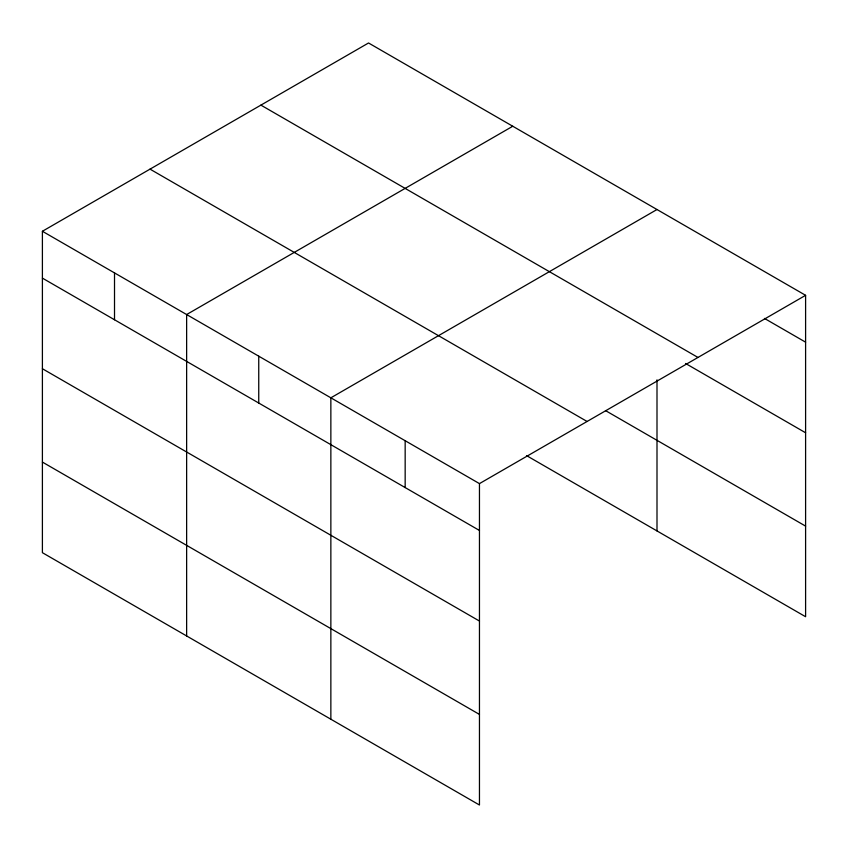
<?xml version="1.0" encoding="UTF-8"?>
<svg xmlns="http://www.w3.org/2000/svg" width="848" height="848" viewBox="0 0 848 848"><rect width="100%" height="100%" fill="white"/><g stroke="black" fill="none" stroke-linecap="round" stroke-linejoin="round"><path stroke-width="1.27" d="M479.459 621.065L479.459 483.614L42.4 231.271L42.4 552.684L479.459 805.017L479.459 621.065L42.4 368.732M42.4 231.271L368.541 42.983L805.6 295.316L805.6 616.729L526.502 455.588M512.764 126.246L186.634 314.544L186.634 635.958M656.999 209.52L330.858 397.818L330.858 719.221M479.459 483.614L805.6 295.316M764.451 318.413L805.6 342.168M260.908 105.12L697.978 357.453M685.576 363.474L805.6 432.766M605.493 410.591L805.6 526.12M150.022 169.134L587.092 421.477M42.4 278.123L479.459 530.466M42.4 462.086L479.459 714.419M656.999 379.851L656.999 530.933M405.164 440.716L405.164 487.568M258.746 356.181L258.746 403.033M114.512 272.908L114.512 319.76"/></g></svg>
